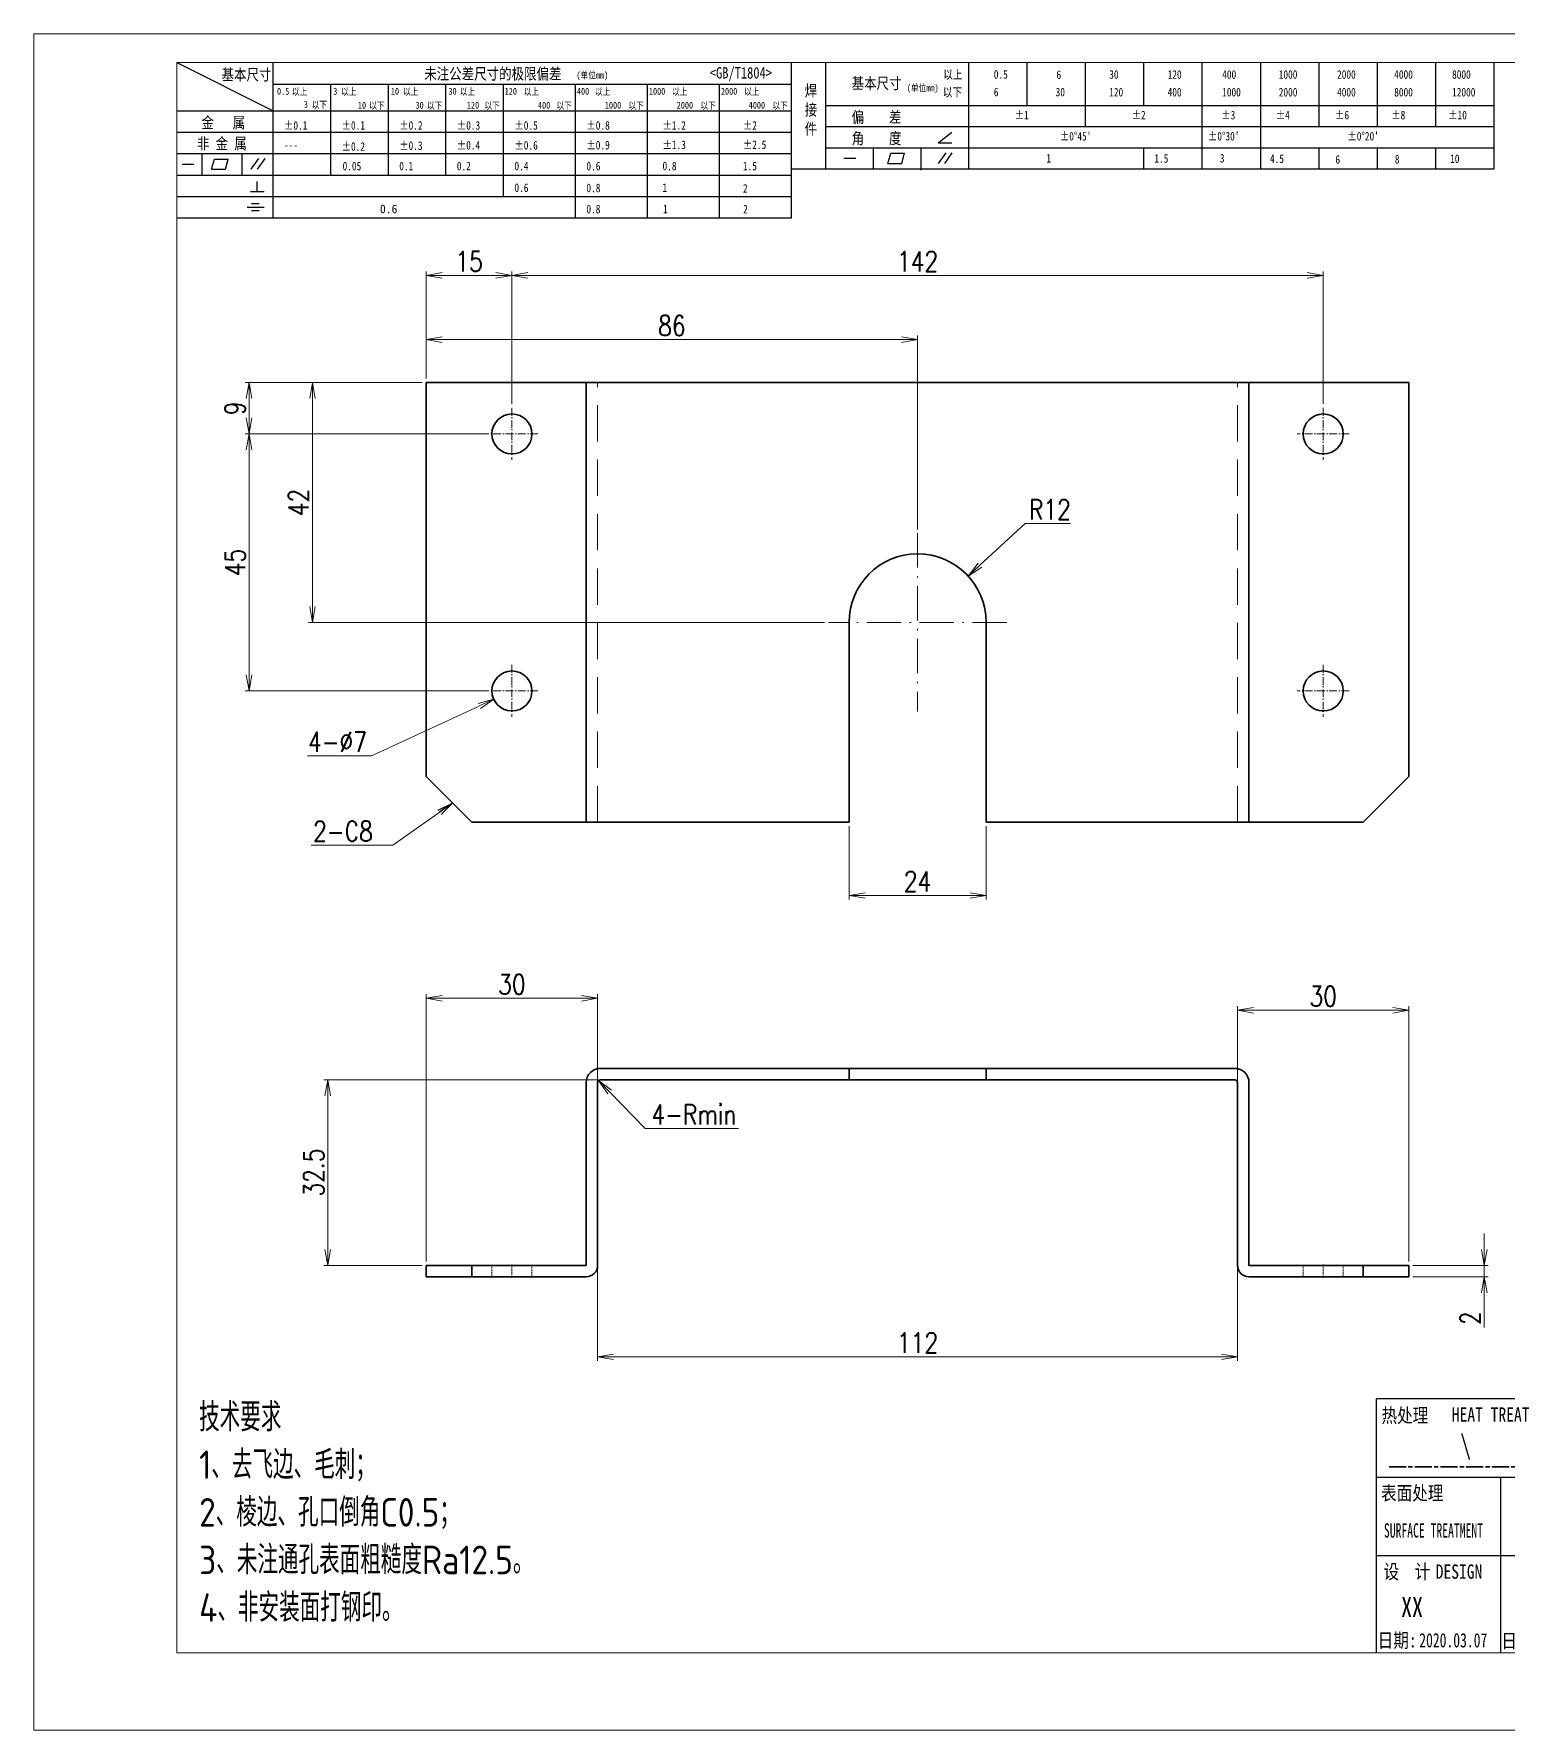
# Model space of a CAD drawing. Header units: millimetres. Extents: x 1333 to 78972, y -42879 to -5704.
# Drawn here: x 70473.8 to 70731.6, y -21799.1 to -21502.1 of the extents above; entities that cross this region are included whole.
import ezdxf
from ezdxf.enums import TextEntityAlignment as Align

# ---------------------------------------------------------------- set-up
doc = ezdxf.new("R2010")
doc.units = ezdxf.units.MM
doc.header["$LTSCALE"] = 0.5
for name, pattern in [('AM_ISO02W050x2', [3.75, 3, -0.75]), ('AM_ISO08W050x2', [9, 6, -0.75, 1.5, -0.75]), ('DASHDOT', [18.5, 12, -3, 0.5, -3]), ('DASHED', [19.05, 12.7, -6.35])]:
    doc.linetypes.add(name, pattern=pattern)
for name, color, linetype, lineweight in [('中心线', 2, 'AM_ISO08W050x2', 18), ('图框', 7, 'Continuous', 18), ('标注线', 3, 'Continuous', 18), ('热处理', 7, 'Continuous', 20), ('粗实线', 7, 'Continuous', 35), ('粗点划线', 6, 'AM_ISO08W050x2', 35), ('虚线', 1, 'AM_ISO02W050x2', 18)]:
    doc.layers.add(name, color=color, linetype=linetype, lineweight=lineweight)
doc.layers.add('图框文字', color=7, linetype='Continuous')
doc.layers.add('打印', color=7, linetype='Continuous', lineweight=15, plot=False)
doc.layers.add('打印-禁用', color=7, linetype='Continuous', lineweight=15, plot=False)
doc.styles.add('DIM', font='romans.shx', dxfattribs={"width": 0.8, "bigfont": 'bigfont.shx'})
doc.styles.add('国标', font='simfang.ttf', dxfattribs={"width": 0.8})
doc.styles.add('机械长仿宋', font='gbenor.shx', dxfattribs={"height": 1, "bigfont": 'gbcbig.shx'})
doc.dimstyles.new('XR 1-1', dxfattribs={"dimtxt": 3.5, "dimasz": 2.5, "dimexe": 1, "dimexo": 0.625, "dimgap": 1.2, "dimtad": 1, "dimtoh": 1, "dimdsep": 46, "dimtxsty": 'DIM', "dimblk": 'OPEN', "dimcen": 0, "dimclrd": 8, "dimclre": 8, "dimclrt": 2, "dimazin": 2, "dimtfac": 0.5, "dimtmove": 0, "dimatfit": 3, "dimldrblk": 'OPEN', "dimfxl": 1, "dimtolj": 2, "dimlwd": 18, "dimlwe": 18, "dimarcsym": 0})
doc.dimstyles.new('XR 1-1$0', dxfattribs={"dimtxt": 3.5, "dimasz": 2.5, "dimexe": 1, "dimexo": 0.625, "dimgap": 1.2, "dimtad": 1, "dimzin": 9, "dimdsep": 46, "dimtxsty": 'DIM', "dimblk": 'OPEN', "dimcen": 0, "dimclrd": 8, "dimclre": 8, "dimclrt": 2, "dimazin": 2, "dimtfac": 0.5, "dimtmove": 0, "dimatfit": 3, "dimldrblk": 'OPEN', "dimfxl": 1, "dimtolj": 2, "dimlwd": 18, "dimlwe": 18, "dimarcsym": 0})
doc.dimstyles.new('XR 1-1$3', dxfattribs={"dimtxt": 3.5, "dimasz": 2.5, "dimexe": 1, "dimexo": 0.625, "dimgap": 1.2, "dimtad": 1, "dimtoh": 1, "dimdsep": 46, "dimtxsty": 'DIM', "dimblk": 'OPEN', "dimcen": 0, "dimclrd": 8, "dimclre": 8, "dimclrt": 2, "dimazin": 2, "dimtfac": 0.5, "dimtofl": 0, "dimtmove": 0, "dimatfit": 3, "dimldrblk": 'OPEN', "dimfxl": 1, "dimtolj": 2, "dimlwd": 18, "dimlwe": 18, "dimarcsym": 0})
doc.dimstyles.new('XR 1-1$4', dxfattribs={"dimtxt": 3.5, "dimasz": 2.5, "dimexe": 1, "dimexo": 0.625, "dimgap": 1.2, "dimtad": 1, "dimtoh": 1, "dimdsep": 46, "dimtxsty": 'DIM', "dimblk": 'OPEN', "dimcen": 0, "dimclrd": 8, "dimclre": 8, "dimclrt": 2, "dimazin": 2, "dimtfac": 0.5, "dimtofl": 0, "dimtmove": 0, "dimatfit": 3, "dimldrblk": 'OPEN', "dimfxl": 1, "dimtolj": 2, "dimlwd": 18, "dimlwe": 18, "dimarcsym": 0})

# ---------------------------------------------------------------- blocks, each defined once
blk = doc.blocks.new('GZDEH零件A3图框V01版')
at = {"layer": '图框', "linetype": 'Continuous'}
for p, q in [((2882.49, -1554.46), (2882.49, -1832.96)), ((3272.49, -1554.46), (2882.49, -1554.46)), ((2882.49, -1832.96), (3272.49, -1832.96))]:
    blk.add_line(p, q, dxfattribs=at)
at = {"layer": '图框文字', "color": 9}
for p, q in [((2882.49, -1554.46), (2899.37, -1562.92)), ((2899.37, -1581.67), (2899.37, -1554.46)), ((2990.09, -1581.67), (2990.09, -1554.46)), ((2996.09, -1573.08), (2996.09, -1554.46)), ((3021.09, -1561.98), (3021.09, -1554.46)), ((3031.31, -1561.98), (3031.31, -1554.46)), ((3041.53, -1561.98), (3041.53, -1554.46)), ((3051.75, -1561.98), (3051.75, -1554.46)), ((3061.98, -1561.98), (3061.98, -1554.46)), ((3072.2, -1561.98), (3072.2, -1554.46)), ((3082.42, -1561.98), (3082.42, -1554.46)), ((3092.64, -1561.98), (3092.64, -1554.46)), ((3102.86, -1561.98), (3102.86, -1554.46)), ((3113.09, -1573.08), (3113.09, -1554.46)), ((2899.37, -1558.24), (2990.09, -1558.24)), ((2909.45, -1574.17), (2909.45, -1558.24)), ((2919.53, -1574.17), (2919.53, -1558.24)), ((2929.61, -1574.17), (2929.61, -1558.24)), ((2939.69, -1577.92), (2939.69, -1558.24)), ((2952.29, -1581.67), (2952.29, -1558.24)), ((2964.89, -1581.67), (2964.89, -1558.24)), ((2977.49, -1581.67), (2977.49, -1558.24)), ((2996.09, -1561.98), (3113.09, -1561.98)), ((3021.09, -1573.08), (3021.09, -1561.98)), ((3041.53, -1565.68), (3041.53, -1561.98)), ((3061.98, -1573.08), (3061.98, -1561.98)), ((3072.2, -1573.08), (3072.2, -1561.98)), ((3082.42, -1565.68), (3082.42, -1561.98)), ((3092.64, -1565.68), (3092.64, -1561.98)), ((3102.86, -1565.68), (3102.86, -1561.98)), ((2882.49, -1562.92), (2990.09, -1562.92)), ((2882.49, -1566.67), (2990.09, -1566.67)), ((2996.09, -1565.68), (3113.09, -1565.68)), ((3015.75, -1568.51), (3018.15, -1566.66)), ((2882.49, -1570.42), (2990.09, -1570.42)), ((2886.92, -1574.12), (2886.92, -1570.42)), ((2893.91, -1574.12), (2893.91, -1570.42)), ((2996.09, -1569.38), (3113.09, -1569.38)), ((3004.42, -1573.08), (3004.42, -1569.38)), ((3006.97, -1572.12), (3007.45, -1570.33)), ((3007.45, -1570.33), (3009.86, -1570.33)), ((3009.39, -1572.12), (3009.86, -1570.33)), ((3012.75, -1573.08), (3012.75, -1569.38)), ((3015.75, -1568.51), (3018.15, -1568.51)), ((3015.81, -1572.12), (3017.15, -1570.26)), ((3016.89, -1572.12), (3018.23, -1570.26)), ((3051.75, -1573.08), (3051.75, -1569.38)), ((3082.42, -1573.08), (3082.42, -1569.48)), ((3092.64, -1573.08), (3092.64, -1569.38)), ((3102.86, -1573.08), (3102.86, -1569.38)), ((2883.43, -1572.27), (2885.49, -1572.27)), ((2888.59, -1573.16), (2889.07, -1571.37)), ((2888.59, -1573.16), (2891, -1573.16)), ((2889.07, -1571.37), (2891.48, -1571.37)), ((2891, -1573.16), (2891.48, -1571.37)), ((2895.52, -1573.16), (2896.85, -1571.3)), ((2896.6, -1573.16), (2897.94, -1571.3)), ((2990.09, -1573.08), (3113.09, -1573.08)), ((2999.26, -1571.23), (3001.32, -1571.23)), ((3006.97, -1572.12), (3009.39, -1572.12)), ((3012.75, -1573.33), (3012.75, -1573.08)), ((2882.49, -1574.17), (2990.09, -1574.17)), ((2895.42, -1577.05), (2897.81, -1577.05)), ((2896.58, -1577.05), (2896.58, -1575.28)), ((2882.49, -1577.92), (2990.09, -1577.92)), ((2894.79, -1579.77), (2897.77, -1579.77)), ((2895.57, -1579.17), (2896.92, -1579.17)), ((2882.49, -1581.67), (2990.09, -1581.67)), ((2895.57, -1580.37), (2896.93, -1580.37)), ((3272.49, -1788.46), (3092.49, -1788.46)), ((3181.99, -1802.21), (3092.49, -1802.21)), ((3114.17, -1802.21), (3114.17, -1815.96)), ((3181.99, -1815.96), (3092.49, -1815.96)), ((3114.17, -1815.96), (3114.17, -1832.96)), ((3114.17, -1815.96), (3114.17, -1832.96))]:
    blk.add_line(p, q, dxfattribs=at)
at = {"layer": '图框文字', "color": 7}
blk.add_line((3272.49, -1788.46), (3092.49, -1788.46), dxfattribs=at)
at = {"layer": '图框文字', "color": 9, "linetype": 'Continuous'}
blk.add_line((3092.49, -1832.96), (3092.49, -1788.46), dxfattribs=at)
at = {"layer": '打印-禁用', "linetype": 'Continuous'}
for p, q in [((2857.49, -1549.46), (2857.49, -1846.46)), ((3277.49, -1549.46), (2857.49, -1549.46)), ((2857.49, -1846.46), (3277.49, -1846.46))]:
    blk.add_line(p, q, dxfattribs=at)
at = {"layer": '图框文字', "color": 9, "style": '国标'}
for s, height, width, p in [('基本尺寸', 2, 0.8, (2890.33, -1557.58)), ('未注公差尺寸的极限偏差', 2, 0.8, (2925.81, -1557.44)), ('<GB/T1804>', 2, 0.8, (2975.78, -1557.27)), ('以上', 1.5, 0.8, (3016.64, -1557.33)), ('0.5', 1.5, 0.8, (3025.49, -1557.3)), ('6', 1.5, 0.8, (3036.45, -1557.34)), ('30', 1.5, 0.8, (3045.69, -1557.31)), ('120', 1.5, 0.8, (3055.91, -1557.31)), ('400', 1.5, 0.8, (3065.46, -1557.31)), ('1000', 1.5, 0.8, (3075.36, -1557.31)), ('2000', 1.5, 0.8, (3085.57, -1557.31)), ('4000', 1.5, 0.8, (3095.57, -1557.31)), ('8000', 1.5, 0.8, (3105.7, -1557.31)), ('30', 1.2, 0.8, (2930.04, -1560.11)), ('基本尺寸', 2, 0.8, (3000.6, -1559.1)), ('以下', 1.5, 0.8, (3016.58, -1560.43)), ('6', 1.5, 0.8, (3025.49, -1560.38)), ('30', 1.5, 0.8, (3036.31, -1560.39)), ('120', 1.5, 0.8, (3045.69, -1560.41)), ('400', 1.5, 0.8, (3055.91, -1560.41)), ('1000', 1.5, 0.8, (3065.46, -1560.41)), ('2000', 1.5, 0.8, (3075.36, -1560.41)), ('4000', 1.5, 0.8, (3085.57, -1560.41)), ('8000', 1.5, 0.8, (3095.57, -1560.41)), ('12000', 1.5, 0.8, (3105.7, -1560.41)), ('金   属', 2, 0.8, (2886.82, -1565.98)), ('±0.1', 1.5, 0.8, (2901.27, -1566.23)), ('±0.1', 1.5, 0.8, (2911.35, -1566.23)), ('±0.2', 1.5, 0.8, (2921.43, -1566.23)), ('±0.3', 1.5, 0.8, (2931.51, -1566.23)), ('±0.5', 1.5, 0.8, (2941.59, -1566.23)), ('±0.8', 1.5, 0.8, (2954.19, -1566.23)), ('±1.2', 1.5, 0.8, (2967.51, -1566.23)), ('±2', 1.5, 0.8, (2981.58, -1566.23)), ('偏    差', 2, 0.8, (3000.6, -1565.04)), ('±1', 1.5, 0.8, (3029.16, -1564.42)), ('±2', 1.5, 0.8, (3049.61, -1564.42)), ('±3', 1.5, 0.8, (3065.3, -1564.42)), ('±4', 1.5, 0.8, (3074.85, -1564.42)), ('±6', 1.5, 0.8, (3085.22, -1564.42)), ('±8', 1.5, 0.8, (3095.06, -1564.42)), ('±10', 1.5, 0.8, (3105.02, -1564.42)), ('非 金 属', 2, 0.8, (2886.02, -1569.65)), ('±0.3', 1.5, 0.8, (2921.43, -1569.77)), ('±0.4', 1.5, 0.8, (2931.51, -1569.71)), ('±0.6', 1.5, 0.8, (2941.59, -1569.71)), ('±0.9', 1.5, 0.8, (2954.19, -1569.68)), ('±1.3', 1.5, 0.8, (2967.51, -1569.62)), ('±2.5', 1.5, 0.8, (2981.58, -1569.61)), ('角    度', 2, 0.8, (3000.6, -1568.74)), ("±0%%D45'", 1.5, 0.8, (3037.06, -1568.12)), ("±0%%D30'", 1.5, 0.8, (3062.98, -1568.12)), ("±0%%D20'", 1.5, 0.8, (3087.38, -1568.12)), ('---', 1.5, 0.8, (2901.27, -1569.65)), ('±0.2', 1.5, 0.8, (2911.35, -1569.92)), ('1', 1.5, 0.8, (3034.69, -1571.98)), ('1.5', 1.5, 0.8, (3053.59, -1572.01)), ('3', 1.5, 0.8, (3065.05, -1571.98)), ('4.5', 1.5, 0.8, (3073.82, -1572.05)), ('6', 1.5, 0.8, (3085.28, -1572.19)), ('8', 1.5, 0.8, (3095.68, -1572.15)), ('10', 1.5, 0.8, (3105.36, -1572.06)), ('0.1', 1.5, 0.8, (2921.43, -1573.34)), ('0.2', 1.5, 0.8, (2931.51, -1573.33)), ('0.4', 1.5, 0.8, (2941.59, -1573.33)), ('0.6', 1.5, 0.8, (2954.19, -1573.35)), ('0.8', 1.5, 0.8, (2967.51, -1573.33)), ('1.5', 1.5, 0.8, (2981.58, -1573.34)), ('0.6', 1.5, 0.8, (2941.59, -1577.14)), ('0.8', 1.5, 0.8, (2954.19, -1577.17)), ('1', 1.5, 0.8, (2967.51, -1577.12)), ('2', 1.5, 0.8, (2981.58, -1577.26)), ('0.8', 1.5, 0.8, (2954.19, -1580.87)), ('1', 1.5, 0.8, (2967.59, -1580.86)), ('2', 1.5, 0.8, (2981.62, -1580.89)), ('热处理', 2.5, 0.8, (3093.35, -1792.61)), ('表面处理', 2.5, 0.8, (3093.27, -1806.21)), ('SURFACE TREATMENT', 2.5, 0.6, (3093.77, -1812.75)), (' DESIGN', 2.5, 0.8, (3101.47, -1819.96))]:
    blk.add_text(s, height=height, dxfattribs=dict(at, width=width)).set_placement(p)
at = {"layer": '图框文字', "color": 9, "lineweight": 15, "style": '国标', "width": 0.8}
for s, p in [('(单位mm)', (2952.44, -1557.27)), ('0.5', (2900.03, -1560.11)), ('以上', (2902.64, -1560.16)), ('3', (2909.88, -1560.11)), ('以上', (2911.25, -1560.16)), ('10', (2919.96, -1560.11)), ('以上', (2922.09, -1560.16)), ('以上', (2932.02, -1560.16)), ('120', (2939.88, -1560.11)), ('以上', (2943.21, -1560.16)), ('400', (2952.52, -1560.11)), ('以上', (2955.68, -1560.16)), ('1000', (2965.12, -1560.11)), ('以上', (2969.16, -1560.16)), ('2000', (2977.72, -1560.11)), ('以上', (2981.8, -1560.16)), ('(单位mm)', (3010.27, -1559.51)), ('3', (2904.73, -1562.41)), ('以下', (2906.1, -1562.46)), ('10', (2914.19, -1562.54)), ('以下', (2916.18, -1562.59)), ('30', (2924.27, -1562.54)), ('以下', (2926.26, -1562.59)), ('120', (2933.26, -1562.54)), ('以下', (2936.34, -1562.59)), ('400', (2945.7, -1562.54)), ('以下', (2948.94, -1562.59)), ('1000', (2957.41, -1562.54)), ('以下', (2961.54, -1562.59)), ('2000', (2969.99, -1562.54)), ('以下', (2974.14, -1562.59)), ('4000', (2982.59, -1562.54)), ('以下', (2986.74, -1562.59))]:
    blk.add_text(s, height=1.2, dxfattribs=at).set_placement(p)
at = {"layer": '图框文字', "color": 9, "lineweight": 13, "style": '国标'}
blk.add_text('0.6', height=1.5, dxfattribs=at).set_placement((2918.05, -1580.85))
at = {"layer": '图框文字', "color": 9, "style": '国标', "width": 0.8}
for s, p in [('HEAT TREAT', (3112.45, -1792.46)), ('设  计', (3097.79, -1819.96)), ('日期:', (3096.09, -1832)), ('日期:', (3117.71, -1832.1))]:
    blk.add_text(s, height=2.5, dxfattribs=at).set_placement(p, align=Align.CENTER)
at = {"layer": '图框文字', "color": 9, "style": '国标'}
for s, insert, char_height, width, attachment_point in [('焊\\P接\\P件', (2992.39, -1558.41), 2, 3.1877, 1), ('0.05', (2911.51, -1573.37), 1.5, 5.1982, 7)]:
    blk.add_mtext(s, dxfattribs=dict(at, insert=insert, char_height=char_height, width=width, attachment_point=attachment_point))
blk = doc.blocks.new('DEH A3')
at = {"layer": '图框'}
blk.add_blockref('GZDEH零件A3图框V01版', (-2857.49, 1846.46), dxfattribs=at)
blk = doc.blocks.new('_Open')
at = {"color": 0, "linetype": 'ByBlock', "lineweight": -2}
for p, q in [((-1, 0.17), (0, 0)), ((-1, -0.17), (0, 0)), ((0, 0), (-1, 0))]:
    blk.add_line(p, q, dxfattribs=at)
blk = doc.blocks.new('*D1018')
at = {"layer": 'Defpoints', "color": 0}
for p in [(70572.47, -21670.96), (70572.47, -21690.5), (70542.47, -21717.72)]:
    blk.add_point(p, dxfattribs=at)
at = {"layer": '标注线', "color": 8, "lineweight": 18}
for p, q in [((70542.47, -21717.02), (70542.47, -21670.26)), ((70545.27, -21670.96), (70569.67, -21670.96)), ((70572.47, -21689.8), (70572.47, -21670.26))]:
    blk.add_line(p, q, dxfattribs=at)
at = {"layer": '标注线', "color": 8, "lineweight": 18, "xscale": 2.8, "yscale": 2.8, "zscale": 2.8, "rotation": 180}
blk.add_blockref('_Open', (70542.47, -21670.96), dxfattribs=at)
at = {"layer": '标注线', "color": 8, "lineweight": 18, "xscale": 2.8, "yscale": 2.8, "zscale": 2.8}
blk.add_blockref('_Open', (70572.47, -21670.96), dxfattribs=at)
at = {"layer": '标注线', "color": 2, "insert": (70557.47, -21668.51), "char_height": 3.5, "attachment_point": 5, "style": 'DIM'}
blk.add_mtext('\\A2;30', dxfattribs=at)
blk = doc.blocks.new('*D1019')
at = {"layer": 'Defpoints', "color": 0}
for p in [(70572.47, -21717.72), (70684.47, -21717.72), (70684.47, -21733.72)]:
    blk.add_point(p, dxfattribs=at)
at = {"layer": '标注线', "color": 8, "lineweight": 18}
for p, q in [((70572.47, -21718.42), (70572.47, -21734.42)), ((70684.47, -21718.42), (70684.47, -21734.42)), ((70575.27, -21733.72), (70681.67, -21733.72))]:
    blk.add_line(p, q, dxfattribs=at)
at = {"layer": '标注线', "color": 8, "lineweight": 18, "xscale": 2.8, "yscale": 2.8, "zscale": 2.8, "rotation": 180}
blk.add_blockref('_Open', (70572.47, -21733.72), dxfattribs=at)
at = {"layer": '标注线', "color": 8, "lineweight": 18, "xscale": 2.8, "yscale": 2.8, "zscale": 2.8}
blk.add_blockref('_Open', (70684.47, -21733.72), dxfattribs=at)
at = {"layer": '标注线', "color": 2, "insert": (70628.47, -21731.27), "char_height": 3.5, "attachment_point": 5, "style": 'DIM'}
blk.add_mtext('\\A2;112', dxfattribs=at)
blk = doc.blocks.new('*D1020')
at = {"layer": 'Defpoints', "color": 0}
for p in [(70714.47, -21673.06), (70684.47, -21692.58), (70714.47, -21717.72)]:
    blk.add_point(p, dxfattribs=at)
at = {"layer": '标注线', "color": 8, "lineweight": 18}
for p, q in [((70684.47, -21691.88), (70684.47, -21672.36)), ((70687.27, -21673.06), (70711.67, -21673.06)), ((70714.47, -21717.02), (70714.47, -21672.36))]:
    blk.add_line(p, q, dxfattribs=at)
at = {"layer": '标注线', "color": 8, "lineweight": 18, "xscale": 2.8, "yscale": 2.8, "zscale": 2.8, "rotation": 180}
blk.add_blockref('_Open', (70684.47, -21673.06), dxfattribs=at)
at = {"layer": '标注线', "color": 8, "lineweight": 18, "xscale": 2.8, "yscale": 2.8, "zscale": 2.8}
blk.add_blockref('_Open', (70714.47, -21673.06), dxfattribs=at)
at = {"layer": '标注线', "color": 2, "insert": (70699.47, -21670.61), "char_height": 3.5, "attachment_point": 5, "style": 'DIM'}
blk.add_mtext('\\A2;30', dxfattribs=at)
blk = doc.blocks.new('*D1021')
at = {"layer": 'Defpoints', "color": 0}
for p in [(70714.47, -21717.72), (70714.47, -21719.72), (70727.66, -21719.72)]:
    blk.add_point(p, dxfattribs=at)
at = {"layer": '标注线', "color": 8, "lineweight": 18}
for p, q in [((70727.66, -21714.92), (70727.66, -21712.12)), ((70715.17, -21717.72), (70728.36, -21717.72)), ((70727.66, -21717.72), (70727.66, -21719.72)), ((70715.17, -21719.72), (70728.36, -21719.72)), ((70727.66, -21722.52), (70727.66, -21728.59))]:
    blk.add_line(p, q, dxfattribs=at)
at = {"layer": '标注线', "color": 8, "lineweight": 18, "xscale": 2.8, "yscale": 2.8, "zscale": 2.8}
for p, rotation in [((70727.66, -21717.72), 270), ((70727.66, -21719.72), 90)]:
    blk.add_blockref('_Open', p, dxfattribs=dict(at, rotation=rotation))
at = {"layer": '标注线', "color": 2, "insert": (70725.21, -21726.96), "char_height": 3.5, "attachment_point": 5, "rotation": 90, "style": 'DIM'}
blk.add_mtext('\\A2;2', dxfattribs=at)
blk = doc.blocks.new('*D1022')
at = {"layer": 'Defpoints', "color": 0}
for p in [(70572.62, -21685.37), (70572.97, -21685.72)]:
    blk.add_point(p, dxfattribs=at)
at = {"layer": '标注线', "color": 8, "lineweight": 18}
for p, q in [((70580.81, -21693.74), (70574.58, -21687.37)), ((70597.11, -21693.74), (70580.81, -21693.74))]:
    blk.add_line(p, q, dxfattribs=at)
at = {"layer": '标注线', "color": 8, "lineweight": 18, "xscale": 2.8, "yscale": 2.8, "zscale": 2.8, "rotation": 134.3965606917886}
blk.add_blockref('_Open', (70572.62, -21685.37), dxfattribs=at)
at = {"layer": '标注线', "color": 2, "insert": (70589.31, -21691.29), "char_height": 3.5, "attachment_point": 5, "style": 'DIM'}
blk.add_mtext('\\A2;{\\Fromans,bigfont|c134;4-Rmin}', dxfattribs=at)
blk = doc.blocks.new('*D1023')
at = {"layer": 'Defpoints', "color": 0}
for p in [(70542.47, -21544.37), (70542.47, -21563.14), (70557.47, -21567.59)]:
    blk.add_point(p, dxfattribs=at)
at = {"layer": '标注线', "color": 8, "lineweight": 18}
for p, q in [((70542.47, -21562.44), (70542.47, -21543.67)), ((70554.67, -21544.37), (70545.27, -21544.37)), ((70557.47, -21566.89), (70557.47, -21543.67))]:
    blk.add_line(p, q, dxfattribs=at)
at = {"layer": '标注线', "color": 8, "lineweight": 18, "xscale": 2.8, "yscale": 2.8, "zscale": 2.8, "rotation": 180}
blk.add_blockref('_Open', (70542.47, -21544.37), dxfattribs=at)
at = {"layer": '标注线', "color": 8, "lineweight": 18, "xscale": 2.8, "yscale": 2.8, "zscale": 2.8}
blk.add_blockref('_Open', (70557.47, -21544.37), dxfattribs=at)
at = {"layer": '标注线', "color": 2, "insert": (70549.97, -21541.92), "char_height": 3.5, "attachment_point": 5, "style": 'DIM'}
blk.add_mtext('\\A2;15', dxfattribs=at)
blk = doc.blocks.new('*D1024')
at = {"layer": 'Defpoints', "color": 0}
for p in [(70699.47, -21544.37), (70557.47, -21567.59), (70699.47, -21567.59)]:
    blk.add_point(p, dxfattribs=at)
at = {"layer": '标注线', "color": 8, "lineweight": 18}
for p, q in [((70557.47, -21566.89), (70557.47, -21543.67)), ((70560.27, -21544.37), (70696.67, -21544.37)), ((70699.47, -21566.89), (70699.47, -21543.67))]:
    blk.add_line(p, q, dxfattribs=at)
at = {"layer": '标注线', "color": 8, "lineweight": 18, "xscale": 2.8, "yscale": 2.8, "zscale": 2.8, "rotation": 180}
blk.add_blockref('_Open', (70557.47, -21544.37), dxfattribs=at)
at = {"layer": '标注线', "color": 8, "lineweight": 18, "xscale": 2.8, "yscale": 2.8, "zscale": 2.8}
blk.add_blockref('_Open', (70699.47, -21544.37), dxfattribs=at)
at = {"layer": '标注线', "color": 2, "insert": (70628.47, -21541.92), "char_height": 3.5, "attachment_point": 5, "style": 'DIM'}
blk.add_mtext('\\A2;142', dxfattribs=at)
blk = doc.blocks.new('*D1025')
at = {"layer": 'Defpoints', "color": 0}
for p in [(70628.47, -21555.62), (70542.47, -21562.44), (70628.47, -21589.54)]:
    blk.add_point(p, dxfattribs=at)
at = {"layer": '标注线', "color": 8, "lineweight": 18}
for p, q in [((70542.47, -21561.74), (70542.47, -21554.92)), ((70545.27, -21555.62), (70625.67, -21555.62)), ((70628.47, -21588.84), (70628.47, -21554.92))]:
    blk.add_line(p, q, dxfattribs=at)
at = {"layer": '标注线', "color": 8, "lineweight": 18, "xscale": 2.8, "yscale": 2.8, "zscale": 2.8, "rotation": 180}
blk.add_blockref('_Open', (70542.47, -21555.62), dxfattribs=at)
at = {"layer": '标注线', "color": 8, "lineweight": 18, "xscale": 2.8, "yscale": 2.8, "zscale": 2.8}
blk.add_blockref('_Open', (70628.47, -21555.62), dxfattribs=at)
at = {"layer": '标注线', "color": 2, "insert": (70585.47, -21553.17), "char_height": 3.5, "attachment_point": 5, "style": 'DIM'}
blk.add_mtext('\\A2;86', dxfattribs=at)
blk = doc.blocks.new('*D1026')
at = {"layer": 'Defpoints', "color": 0}
for p in [(70511.45, -21563.14), (70542.47, -21563.14), (70552.92, -21572.14)]:
    blk.add_point(p, dxfattribs=at)
at = {"layer": '标注线', "color": 8, "lineweight": 18}
for p, q in [((70541.77, -21563.14), (70510.75, -21563.14)), ((70511.45, -21569.34), (70511.45, -21565.94)), ((70552.22, -21572.14), (70510.75, -21572.14))]:
    blk.add_line(p, q, dxfattribs=at)
at = {"layer": '标注线', "color": 8, "lineweight": 18, "xscale": 2.8, "yscale": 2.8, "zscale": 2.8}
for p, rotation in [((70511.45, -21563.14), 90), ((70511.45, -21572.14), 270)]:
    blk.add_blockref('_Open', p, dxfattribs=dict(at, rotation=rotation))
at = {"layer": '标注线', "color": 2, "insert": (70509, -21567.64), "char_height": 3.5, "attachment_point": 5, "rotation": 90, "style": 'DIM'}
blk.add_mtext('\\A2;9', dxfattribs=at)
blk = doc.blocks.new('*D1027')
at = {"layer": 'Defpoints', "color": 0}
for p in [(70553.97, -21572.14), (70511.45, -21617.14), (70553.97, -21617.14)]:
    blk.add_point(p, dxfattribs=at)
at = {"layer": '标注线', "color": 8, "lineweight": 18}
for p, q in [((70553.27, -21572.14), (70510.75, -21572.14)), ((70511.45, -21574.94), (70511.45, -21614.34)), ((70553.27, -21617.14), (70510.75, -21617.14))]:
    blk.add_line(p, q, dxfattribs=at)
at = {"layer": '标注线', "color": 8, "lineweight": 18, "xscale": 2.8, "yscale": 2.8, "zscale": 2.8}
for p, rotation in [((70511.45, -21572.14), 90), ((70511.45, -21617.14), 270)]:
    blk.add_blockref('_Open', p, dxfattribs=dict(at, rotation=rotation))
at = {"layer": '标注线', "color": 2, "insert": (70509, -21594.64), "char_height": 3.5, "attachment_point": 5, "rotation": 90, "style": 'DIM'}
blk.add_mtext('\\A2;45', dxfattribs=at)
blk = doc.blocks.new('*D1028')
at = {"layer": 'Defpoints', "color": 0}
for p in [(70542.47, -21563.14), (70522.55, -21605.14), (70612.87, -21605.14)]:
    blk.add_point(p, dxfattribs=at)
at = {"layer": '标注线', "color": 8, "lineweight": 18}
for p, q in [((70541.77, -21563.14), (70521.85, -21563.14)), ((70522.55, -21565.94), (70522.55, -21602.34)), ((70612.17, -21605.14), (70521.85, -21605.14))]:
    blk.add_line(p, q, dxfattribs=at)
at = {"layer": '标注线', "color": 8, "lineweight": 18, "xscale": 2.8, "yscale": 2.8, "zscale": 2.8}
for p, rotation in [((70522.55, -21563.14), 90), ((70522.55, -21605.14), 270)]:
    blk.add_blockref('_Open', p, dxfattribs=dict(at, rotation=rotation))
at = {"layer": '标注线', "color": 2, "insert": (70520.1, -21584.14), "char_height": 3.5, "attachment_point": 5, "rotation": 90, "style": 'DIM'}
blk.add_mtext('\\A2;42', dxfattribs=at)
blk = doc.blocks.new('*D1029')
at = {"layer": 'Defpoints', "color": 0}
for p in [(70554.29, -21618.6), (70560.64, -21615.67)]:
    blk.add_point(p, dxfattribs=at)
at = {"layer": '标注线', "color": 8, "lineweight": 18}
for p, q in [((70532.9, -21628.48), (70551.75, -21619.78)), ((70521.66, -21628.48), (70532.9, -21628.48))]:
    blk.add_line(p, q, dxfattribs=at)
at = {"layer": '标注线', "color": 8, "lineweight": 18, "xscale": 2.8, "yscale": 2.8, "zscale": 2.8, "rotation": 24.77519089754605}
blk.add_blockref('_Open', (70554.29, -21618.6), dxfattribs=at)
at = {"layer": '标注线', "color": 2, "insert": (70526.93, -21626.03), "char_height": 3.5, "attachment_point": 5, "style": 'DIM'}
blk.add_mtext('\\A2;{\\Fromans,bigfont|c134;4-}∅7', dxfattribs=at)
blk = doc.blocks.new('*D1030')
at = {"layer": 'Defpoints', "color": 0}
for p in [(70637.31, -21597.02), (70628.47, -21605.14)]:
    blk.add_point(p, dxfattribs=at)
at = {"layer": '标注线', "color": 8, "lineweight": 18}
for p, q in [((70647.32, -21587.84), (70639.37, -21595.13)), ((70655.22, -21587.84), (70647.32, -21587.84))]:
    blk.add_line(p, q, dxfattribs=at)
at = {"layer": '标注线', "color": 8, "lineweight": 18, "xscale": 2.8, "yscale": 2.8, "zscale": 2.8, "rotation": 222.5328886325413}
blk.add_blockref('_Open', (70637.31, -21597.02), dxfattribs=at)
at = {"layer": '标注线', "color": 2, "insert": (70651.62, -21585.39), "char_height": 3.5, "attachment_point": 5, "style": 'DIM'}
blk.add_mtext('\\A2;R12', dxfattribs=at)
blk = doc.blocks.new('*D1031')
at = {"layer": 'Defpoints', "color": 0}
for p in [(70616.47, -21640.14), (70640.47, -21640.14), (70640.47, -21652.94)]:
    blk.add_point(p, dxfattribs=at)
at = {"layer": '标注线', "color": 8, "lineweight": 18}
for p, q in [((70616.47, -21640.84), (70616.47, -21653.64)), ((70640.47, -21640.84), (70640.47, -21653.64)), ((70619.27, -21652.94), (70637.67, -21652.94))]:
    blk.add_line(p, q, dxfattribs=at)
at = {"layer": '标注线', "color": 8, "lineweight": 18, "xscale": 2.8, "yscale": 2.8, "zscale": 2.8, "rotation": 180}
blk.add_blockref('_Open', (70616.47, -21652.94), dxfattribs=at)
at = {"layer": '标注线', "color": 8, "lineweight": 18, "xscale": 2.8, "yscale": 2.8, "zscale": 2.8}
blk.add_blockref('_Open', (70640.47, -21652.94), dxfattribs=at)
at = {"layer": '标注线', "color": 2, "insert": (70628.47, -21650.49), "char_height": 3.5, "attachment_point": 5, "style": 'DIM'}
blk.add_mtext('\\A2;24', dxfattribs=at)
blk = doc.blocks.new('*D1032')
at = {"layer": 'Defpoints', "color": 0}
for p in [(70525.22, -21685.22), (70575.59, -21685.22), (70542.47, -21717.72)]:
    blk.add_point(p, dxfattribs=at)
at = {"layer": '标注线', "color": 8, "lineweight": 18}
for p, q in [((70574.89, -21685.22), (70524.52, -21685.22)), ((70525.22, -21714.92), (70525.22, -21688.02)), ((70541.77, -21717.72), (70524.52, -21717.72))]:
    blk.add_line(p, q, dxfattribs=at)
at = {"layer": '标注线', "color": 8, "lineweight": 18, "xscale": 2.8, "yscale": 2.8, "zscale": 2.8}
for p, rotation in [((70525.22, -21685.22), 90), ((70525.22, -21717.72), 270)]:
    blk.add_blockref('_Open', p, dxfattribs=dict(at, rotation=rotation))
at = {"layer": '标注线', "color": 2, "insert": (70522.77, -21701.47), "char_height": 3.5, "attachment_point": 5, "rotation": 90, "style": 'DIM'}
blk.add_mtext('\\A2;32.5', dxfattribs=at)

msp = doc.modelspace()

# ---------------------------------------------------------------- linework, layer by layer
at = {"layer": '中心线', "linetype": 'DASHDOT', "ltscale": 0.2275}
for p, q in [((70557.467, -21567.586), (70557.467, -21576.686)), ((70699.467, -21567.586), (70699.467, -21576.686)), ((70562.017, -21572.136), (70552.917, -21572.136)), ((70704.017, -21572.136), (70694.917, -21572.136)), ((70557.467, -21612.586), (70557.467, -21621.686)), ((70699.467, -21612.586), (70699.467, -21621.686)), ((70562.017, -21617.136), (70552.917, -21617.136)), ((70704.017, -21617.136), (70694.917, -21617.136))]:
    msp.add_line(p, q, dxfattribs=at)
at = {"layer": '中心线', "linetype": 'DASHDOT'}
for p, q in [((70628.467, -21589.536), (70628.467, -21620.736)), ((70644.067, -21605.136), (70612.867, -21605.136))]:
    msp.add_line(p, q, dxfattribs=at)
at = {"layer": '中心线', "linetype": 'DASHDOT', "ltscale": 0.06}
for p, q in [((70557.467, -21719.923), (70557.467, -21717.523)), ((70699.467, -21719.923), (70699.467, -21717.523))]:
    msp.add_line(p, q, dxfattribs=at)
at = {"layer": '打印'}
msp.add_lwpolyline([(70473.809, -21502.092), (70893.809, -21502.092), (70893.809, -21799.092), (70473.809, -21799.092)], close=True, dxfattribs=at)
at = {"layer": '粗实线'}
for p, q in [((70570.467, -21563.136), (70542.467, -21563.136)), ((70542.467, -21563.136), (70542.467, -21632.136)), ((70570.467, -21563.136), (70570.467, -21640.136)), ((70572.967, -21563.136), (70683.967, -21563.136)), ((70686.467, -21563.136), (70714.467, -21563.136)), ((70686.467, -21640.136), (70686.467, -21563.136)), ((70714.467, -21563.136), (70714.467, -21632.136)), ((70616.467, -21605.136), (70616.467, -21640.136)), ((70640.467, -21640.136), (70640.467, -21605.136)), ((70550.467, -21640.136), (70570.467, -21640.136)), ((70572.967, -21640.136), (70616.467, -21640.136)), ((70640.467, -21640.136), (70683.967, -21640.136)), ((70686.467, -21640.136), (70706.467, -21640.136)), ((70572.967, -21683.223), (70616.467, -21683.223)), ((70616.467, -21683.223), (70640.467, -21683.223)), ((70640.467, -21683.223), (70683.967, -21683.223)), ((70570.467, -21717.723), (70570.467, -21685.723)), ((70572.467, -21685.723), (70572.467, -21717.723)), ((70616.467, -21685.223), (70572.967, -21685.223)), ((70616.467, -21685.223), (70640.467, -21685.223)), ((70683.967, -21685.223), (70640.467, -21685.223)), ((70684.467, -21717.723), (70684.467, -21685.723)), ((70686.467, -21685.723), (70686.467, -21717.723)), ((70550.467, -21717.723), (70570.467, -21717.723)), ((70686.467, -21717.723), (70706.467, -21717.723)), ((70570.467, -21719.723), (70550.467, -21719.723)), ((70706.467, -21719.723), (70686.467, -21719.723))]:
    msp.add_line(p, q, dxfattribs=at)
at = {"layer": '粗实线', "ltscale": 0.018306}
for p, q in [((70571.199, -21563.136), (70570.467, -21563.136)), ((70686.467, -21563.136), (70685.735, -21563.136)), ((70571.199, -21640.136), (70570.467, -21640.136)), ((70686.467, -21640.136), (70685.735, -21640.136))]:
    msp.add_line(p, q, dxfattribs=at)
at = {"layer": '粗实线', "ltscale": 0.044194}
for p, q in [((70572.967, -21563.136), (70571.199, -21563.136)), ((70685.735, -21563.136), (70683.967, -21563.136)), ((70572.967, -21640.136), (70571.199, -21640.136)), ((70685.735, -21640.136), (70683.967, -21640.136))]:
    msp.add_line(p, q, dxfattribs=at)
at = {"layer": '粗实线', "ltscale": 0.282843}
for p, q in [((70542.467, -21632.136), (70550.467, -21640.136)), ((70714.467, -21632.136), (70706.467, -21640.136))]:
    msp.add_line(p, q, dxfattribs=at)
at = {"layer": '粗实线', "ltscale": 0.05}
for p, q in [((70616.467, -21683.223), (70616.467, -21685.223)), ((70640.467, -21683.223), (70640.467, -21685.223)), ((70542.467, -21719.723), (70542.467, -21717.723)), ((70550.467, -21719.723), (70550.467, -21717.723)), ((70706.467, -21717.723), (70706.467, -21719.723)), ((70714.467, -21717.723), (70714.467, -21719.723))]:
    msp.add_line(p, q, dxfattribs=at)
at = {"layer": '粗实线', "ltscale": 0.2}
for p, q in [((70542.467, -21717.723), (70550.467, -21717.723)), ((70714.467, -21717.723), (70706.467, -21717.723)), ((70542.467, -21719.723), (70550.467, -21719.723)), ((70714.467, -21719.723), (70706.467, -21719.723))]:
    msp.add_line(p, q, dxfattribs=at)
at = {"layer": '粗实线'}
for centre in [(70557.467, -21572.136), (70699.467, -21572.136), (70557.467, -21617.136), (70699.467, -21617.136)]:
    msp.add_circle(centre, 3.5, dxfattribs=at)
for centre, radius, start, end in [((70628.467, -21605.136), 12, 0, 180), ((70572.967, -21685.723), 2.5, 90, 180), ((70683.967, -21685.723), 2.5, 0, 90), ((70572.967, -21685.723), 0.5, 90, 180), ((70683.967, -21685.723), 0.5, 0, 90), ((70570.467, -21717.723), 2, 270, 0), ((70686.467, -21717.723), 2, 180, 270)]:
    msp.add_arc(centre, radius, start, end, dxfattribs=at)
at = {"layer": '粗点划线', "linetype": 'AM_ISO08W050x2'}
msp.add_line((70710.984, -21753.02), (70738.845, -21753.02), dxfattribs=at)
at = {"layer": '虚线', "linetype": 'DASHED'}
for p, q in [((70572.467, -21640.136), (70572.467, -21563.136)), ((70684.467, -21640.136), (70684.467, -21563.136))]:
    msp.add_line(p, q, dxfattribs=at)
at = {"layer": '虚线', "linetype": 'DASHED', "ltscale": 0.05}
for p, q in [((70553.967, -21719.723), (70553.967, -21717.723)), ((70553.967, -21719.723), (70553.967, -21717.723)), ((70560.967, -21719.723), (70560.967, -21717.723)), ((70560.967, -21719.723), (70560.967, -21717.723)), ((70695.967, -21719.723), (70695.967, -21717.723)), ((70695.967, -21719.723), (70695.967, -21717.723)), ((70702.967, -21719.723), (70702.967, -21717.723)), ((70702.967, -21719.723), (70702.967, -21717.723))]:
    msp.add_line(p, q, dxfattribs=at)

# ---------------------------------------------------------------- block references
at = {"layer": '图框'}
msp.add_blockref('DEH A3', (70473.809, -21799.092), dxfattribs=at)

# ---------------------------------------------------------------- texts
at = {"layer": '图框文字', "color": 3, "style": '国标'}
for s, height, width, p in [('XX', 3.5, 0.8, (70713.107, -21779.276)), ('2020.03.07', 2.5, 0.7, (70716.272, -21784.612))]:
    msp.add_text(s, height=height, dxfattribs=dict(at, width=width)).set_placement(p)
at = {"layer": '标注线', "color": 2, "insert": (70533.111, -21643.458), "char_height": 3.5, "attachment_point": 9, "style": 'DIM'}
msp.add_mtext('\\A2;{\\Fromans,bigfont|c134;2-}C8', dxfattribs=at)
at = {"layer": '标注线', "color": 2, "insert": (70502.722, -21780.161), "char_height": 5, "width": 114.82461, "attachment_point": 7, "style": '机械长仿宋'}
msp.add_mtext('\\A2;技术要求\\P1、去飞边、毛刺；\\P2、棱边、孔口倒角C0.5；\\P3、未注通孔表面粗糙度Ra12.5。\\P4、非安装面打钢印。', dxfattribs=at)
at = {"layer": '热处理', "color": 3, "style": '国标', "width": 0.8}
msp.add_text('\\', height=3.5, dxfattribs=at).set_placement((70724.389, -21750.896), align=Align.CENTER)

# ---------------------------------------------------------------- dimensions: what is measured, and where the dimension line sits
at = {"layer": '标注线'}
for base, p1, p2, picture, middle in [((70542.467, -21544.371), (70557.467, -21567.586), (70542.467, -21563.136), '*D1023', (70549.967, -21541.921)), ((70699.467, -21544.371), (70557.467, -21567.586), (70699.467, -21567.586), '*D1024', (70628.467, -21541.921)), ((70628.467, -21555.616), (70542.467, -21562.437), (70628.467, -21589.536), '*D1025', (70585.467, -21553.166)), ((70640.467, -21652.945), (70616.467, -21640.136), (70640.467, -21640.136), '*D1031', (70628.467, -21650.495)), ((70572.467, -21670.956), (70542.467, -21717.723), (70572.467, -21690.498), '*D1018', (70557.467, -21668.506)), ((70714.467, -21673.061), (70684.467, -21692.577), (70714.467, -21717.723), '*D1020', (70699.467, -21670.611)), ((70684.467, -21733.721), (70572.467, -21717.723), (70684.467, -21717.723), '*D1019', (70628.467, -21731.271))]:
    dim = msp.add_linear_dim(base=base, p1=p1, p2=p2, dimstyle='XR 1-1$0', override={"dimasz": 2.8, "dimexe": 0.69965, "dimexo": 0.69965, "dimgap": 0.69965}, dxfattribs=at)
    dim.commit()
    dim.dimension.update_dxf_attribs({"geometry": picture, "text_midpoint": middle})
for base, p1, p2, picture, middle in [((70511.452, -21563.136), (70552.917, -21572.136), (70542.467, -21563.136), '*D1026', (70509.003, -21567.636)), ((70522.545, -21605.136), (70542.467, -21563.136), (70612.867, -21605.136), '*D1028', (70520.096, -21584.136)), ((70511.452, -21617.136), (70553.967, -21572.136), (70553.967, -21617.136), '*D1027', (70509.003, -21594.636)), ((70525.22, -21685.223), (70542.467, -21717.723), (70575.59, -21685.223), '*D1032', (70522.771, -21701.473)), ((70727.659, -21719.723), (70714.467, -21717.723), (70714.467, -21719.723), '*D1021', (70725.209, -21726.956))]:
    dim = msp.add_linear_dim(base=base, p1=p1, p2=p2, angle=90, dimstyle='XR 1-1$0', override={"dimasz": 2.8, "dimexe": 0.69965, "dimexo": 0.69965, "dimgap": 0.69965}, dxfattribs=at)
    dim.commit()
    dim.dimension.update_dxf_attribs({"geometry": picture, "text_midpoint": middle})
dim = msp.add_radius_dim(center=(70628.467, -21605.136), mpoint=(70637.309, -21597.024), dimstyle='XR 1-1$4', override={"dimasz": 2.8, "dimexe": 0.69965, "dimexo": 0.69965, "dimgap": 0.69965}, dxfattribs=at)
dim.commit()
dim.dimension.update_dxf_attribs({"geometry": '*D1030', "text_midpoint": (70651.624, -21587.837), "dimtype": 164})
dim = msp.add_diameter_dim_2p(p1=(70560.645, -21615.67), p2=(70554.289, -21618.603), text='{\\Fromans,bigfont|c134;4-}<>', dimstyle='XR 1-1$3', override={"dimasz": 2.8, "dimexe": 0.69965, "dimexo": 0.69965, "dimgap": 0.69965}, dxfattribs=at)
dim.commit()
dim.dimension.update_dxf_attribs({"geometry": '*D1029', "text_midpoint": (70526.93, -21628.476), "dimtype": 163})
dim = msp.add_radius_dim(center=(70572.967, -21685.723), mpoint=(70572.617, -21685.365), text='{\\Fromans,bigfont|c134;4-Rmin}', dimstyle='XR 1-1$4', override={"dimasz": 2.8, "dimexe": 0.69965, "dimexo": 0.69965, "dimgap": 0.69965, "dimtmove": 1}, dxfattribs=at)
dim.commit()
dim.dimension.update_dxf_attribs({"geometry": '*D1022', "text_midpoint": (70580.814, -21693.737), "dimtype": 164})

# ---------------------------------------------------------------- leaders
at = {"layer": '标注线', "annotation_type": 0, "has_hookline": 1, "hookline_direction": 1, "text_width": 10.8}
msp.add_leader([(70547.095, -21636.765), (70536.61, -21644.158), (70533.81, -21644.158)], dimstyle='XR 1-1', override={"dimasz": 2.8, "dimexe": 0.69965, "dimexo": 0.69965, "dimgap": 0.69965}, dxfattribs=at)

doc.saveas('drawing.dxf')
